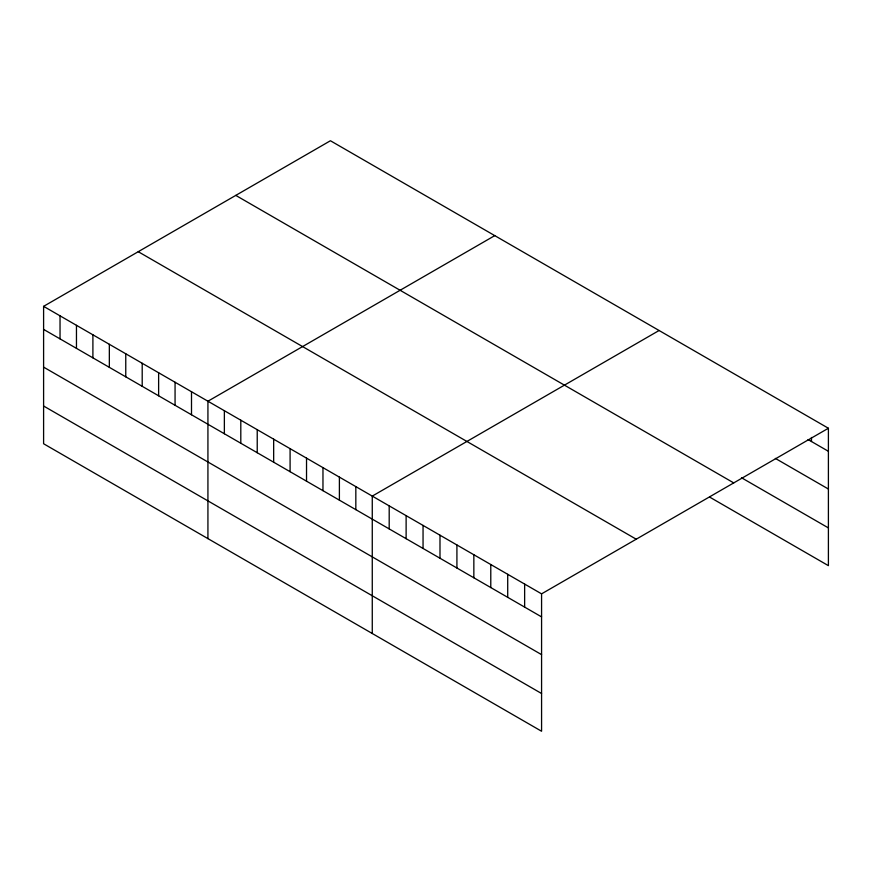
<?xml version="1.0" encoding="UTF-8"?>
<svg xmlns="http://www.w3.org/2000/svg" width="872" height="872" viewBox="0 0 872 872"><rect width="100%" height="100%" fill="white"/><g stroke="black" fill="none" stroke-linecap="round" stroke-linejoin="round"><path stroke-width="1.31" d="M828.4 428.25L541.577 593.854L541.577 731.248L43.6 443.75L43.6 306.345L330.423 140.752L828.4 428.25L828.4 565.656L709.884 497.225M494.762 235.625L207.928 401.229L207.928 538.624M659.09 330.499L372.268 496.103L372.268 633.497M808.082 439.564L828.4 451.293M775.35 458.4L828.4 489.029M741.483 477.736L828.4 527.909M235.778 195.393L733.744 482.903M138.256 251.703L636.222 539.201M43.6 306.345L541.577 593.854M43.6 329.387L541.577 616.886M43.6 367.123L541.577 654.632M43.6 406.014L541.577 693.513M811.472 437.45L811.472 441.515M524.639 584.077L524.639 607.119M507.711 574.299L507.711 597.342M490.783 564.522L490.783 587.564M473.845 554.745L473.845 577.787M456.917 544.978L456.917 568.01M439.989 535.201L439.989 558.244M423.051 525.424L423.051 548.466M406.123 515.646L406.123 538.689M389.195 505.88L389.195 528.912M355.831 486.609L355.831 509.651M339.393 477.126L339.393 500.168M322.967 467.632L322.967 490.674M306.53 458.149L306.53 481.191M290.093 448.666L290.093 471.698M273.666 439.172L273.666 462.215M257.229 429.689L257.229 452.732M240.803 420.195L240.803 443.238M224.366 410.712L224.366 433.755M191.502 391.735L191.502 414.778M175.065 382.252L175.065 405.284M158.628 372.758L158.628 395.801M142.201 363.275L142.201 386.318M125.764 353.781L125.764 376.824M109.338 344.298L109.338 367.341M92.901 334.815L92.901 357.847M76.464 325.321L76.464 348.364M60.037 315.838L60.037 338.881"/></g></svg>
